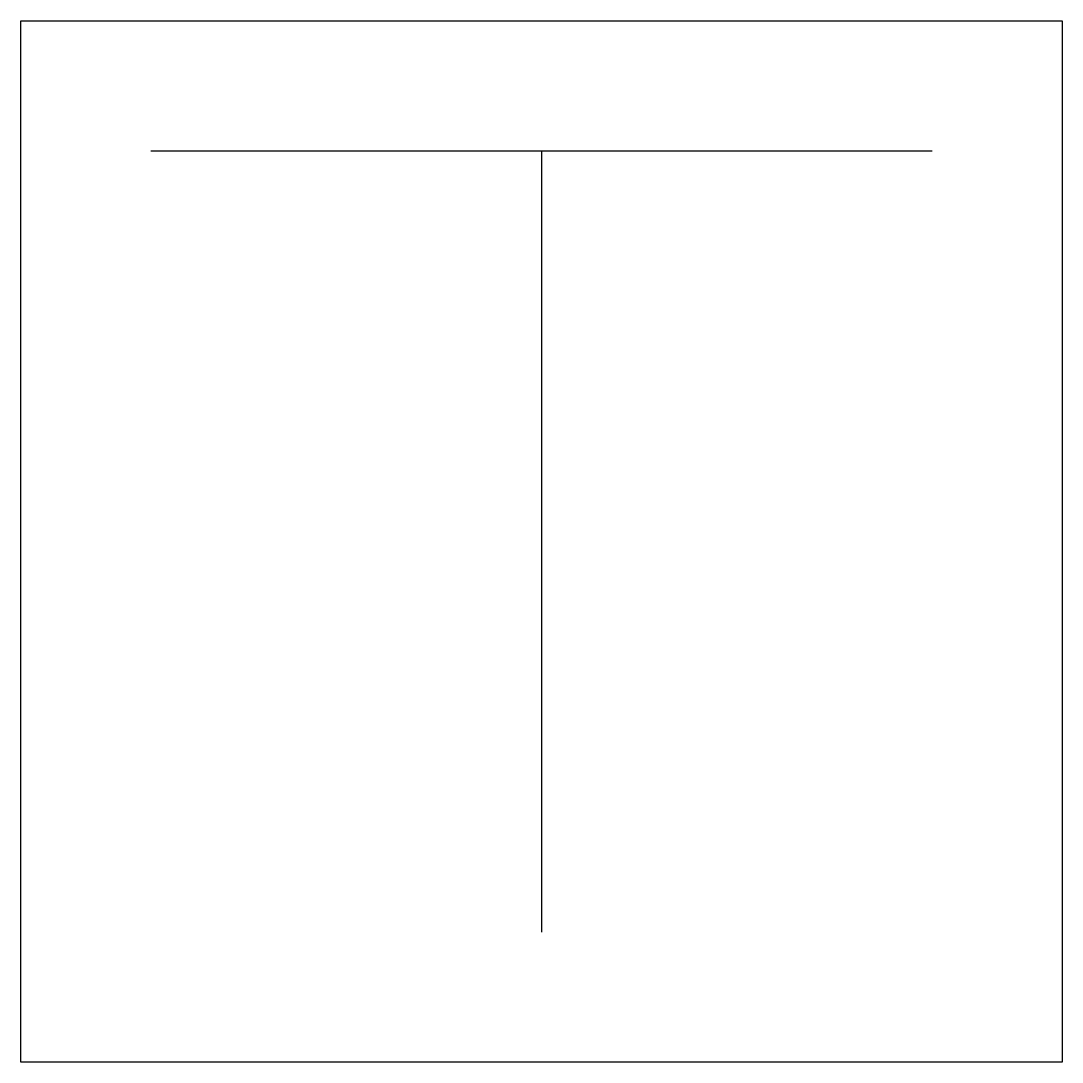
# Model space of a CAD drawing. Extents: x 9.75 to 10.75, y 7.5 to 8.5.
import ezdxf

# ---------------------------------------------------------------- set-up
doc = ezdxf.new("R2010")
doc.units = 0

msp = doc.modelspace()

# ---------------------------------------------------------------- linework, layer by layer
for p, q in [((9.875, 8.375), (10.625, 8.375)), ((10.25, 8.375), (10.25, 7.625))]:
    msp.add_line(p, q)
msp.add_lwpolyline([(9.75, 8.5), (10.75, 8.5), (10.75, 7.5), (9.75, 7.5)], close=True)

doc.saveas('drawing.dxf')
